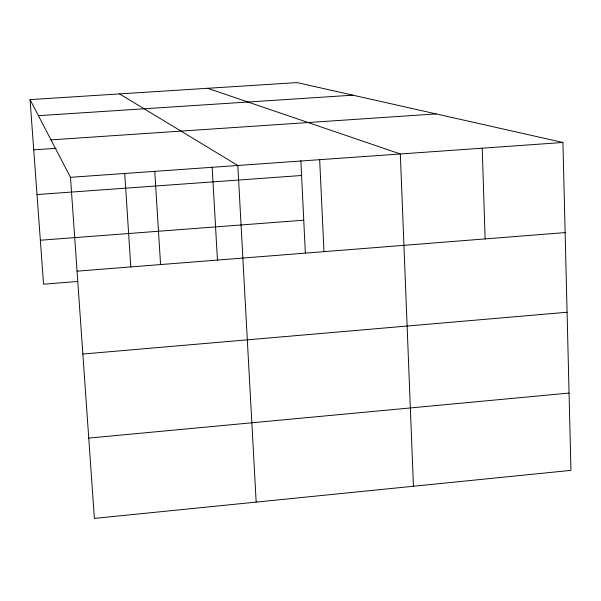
<?xml version="1.0" encoding="UTF-8"?>
<svg xmlns="http://www.w3.org/2000/svg" width="601" height="601" viewBox="0 0 601 601"><rect width="100%" height="100%" fill="white"/><g stroke="black" fill="none" stroke-linecap="round" stroke-linejoin="round"><path stroke-width="0.9" d="M88.745 438.084L569.057 393.077M82.863 354.034L567.081 312.242M77.574 281.478L43.565 284.198L30.05 99.608L297.052 82.592L562.927 142.475L570.95 470.373L94.372 518.408L70.482 177.318L30.05 99.608M77.056 271.164L565.135 232.595M40.35 240.235L303.753 220.199M37.007 194.551L301.574 175.492M70.482 177.318L562.927 142.475M33.731 149.844L56.081 148.327M50.995 139.868L436.138 113.92M38.411 115.677L352.937 95.176M207.676 88.287L400.326 153.976L413.443 486.247M119.554 93.906L237.816 165.478L256.169 502.098M124.723 173.366L130.8 266.957M154.765 171.353L160.565 264.56M212.168 167.183L217.449 260.113M300.853 160.595L305.346 252.946M319.664 159.686L323.977 251.654M482.227 148.184L485.12 238.92"/></g></svg>
